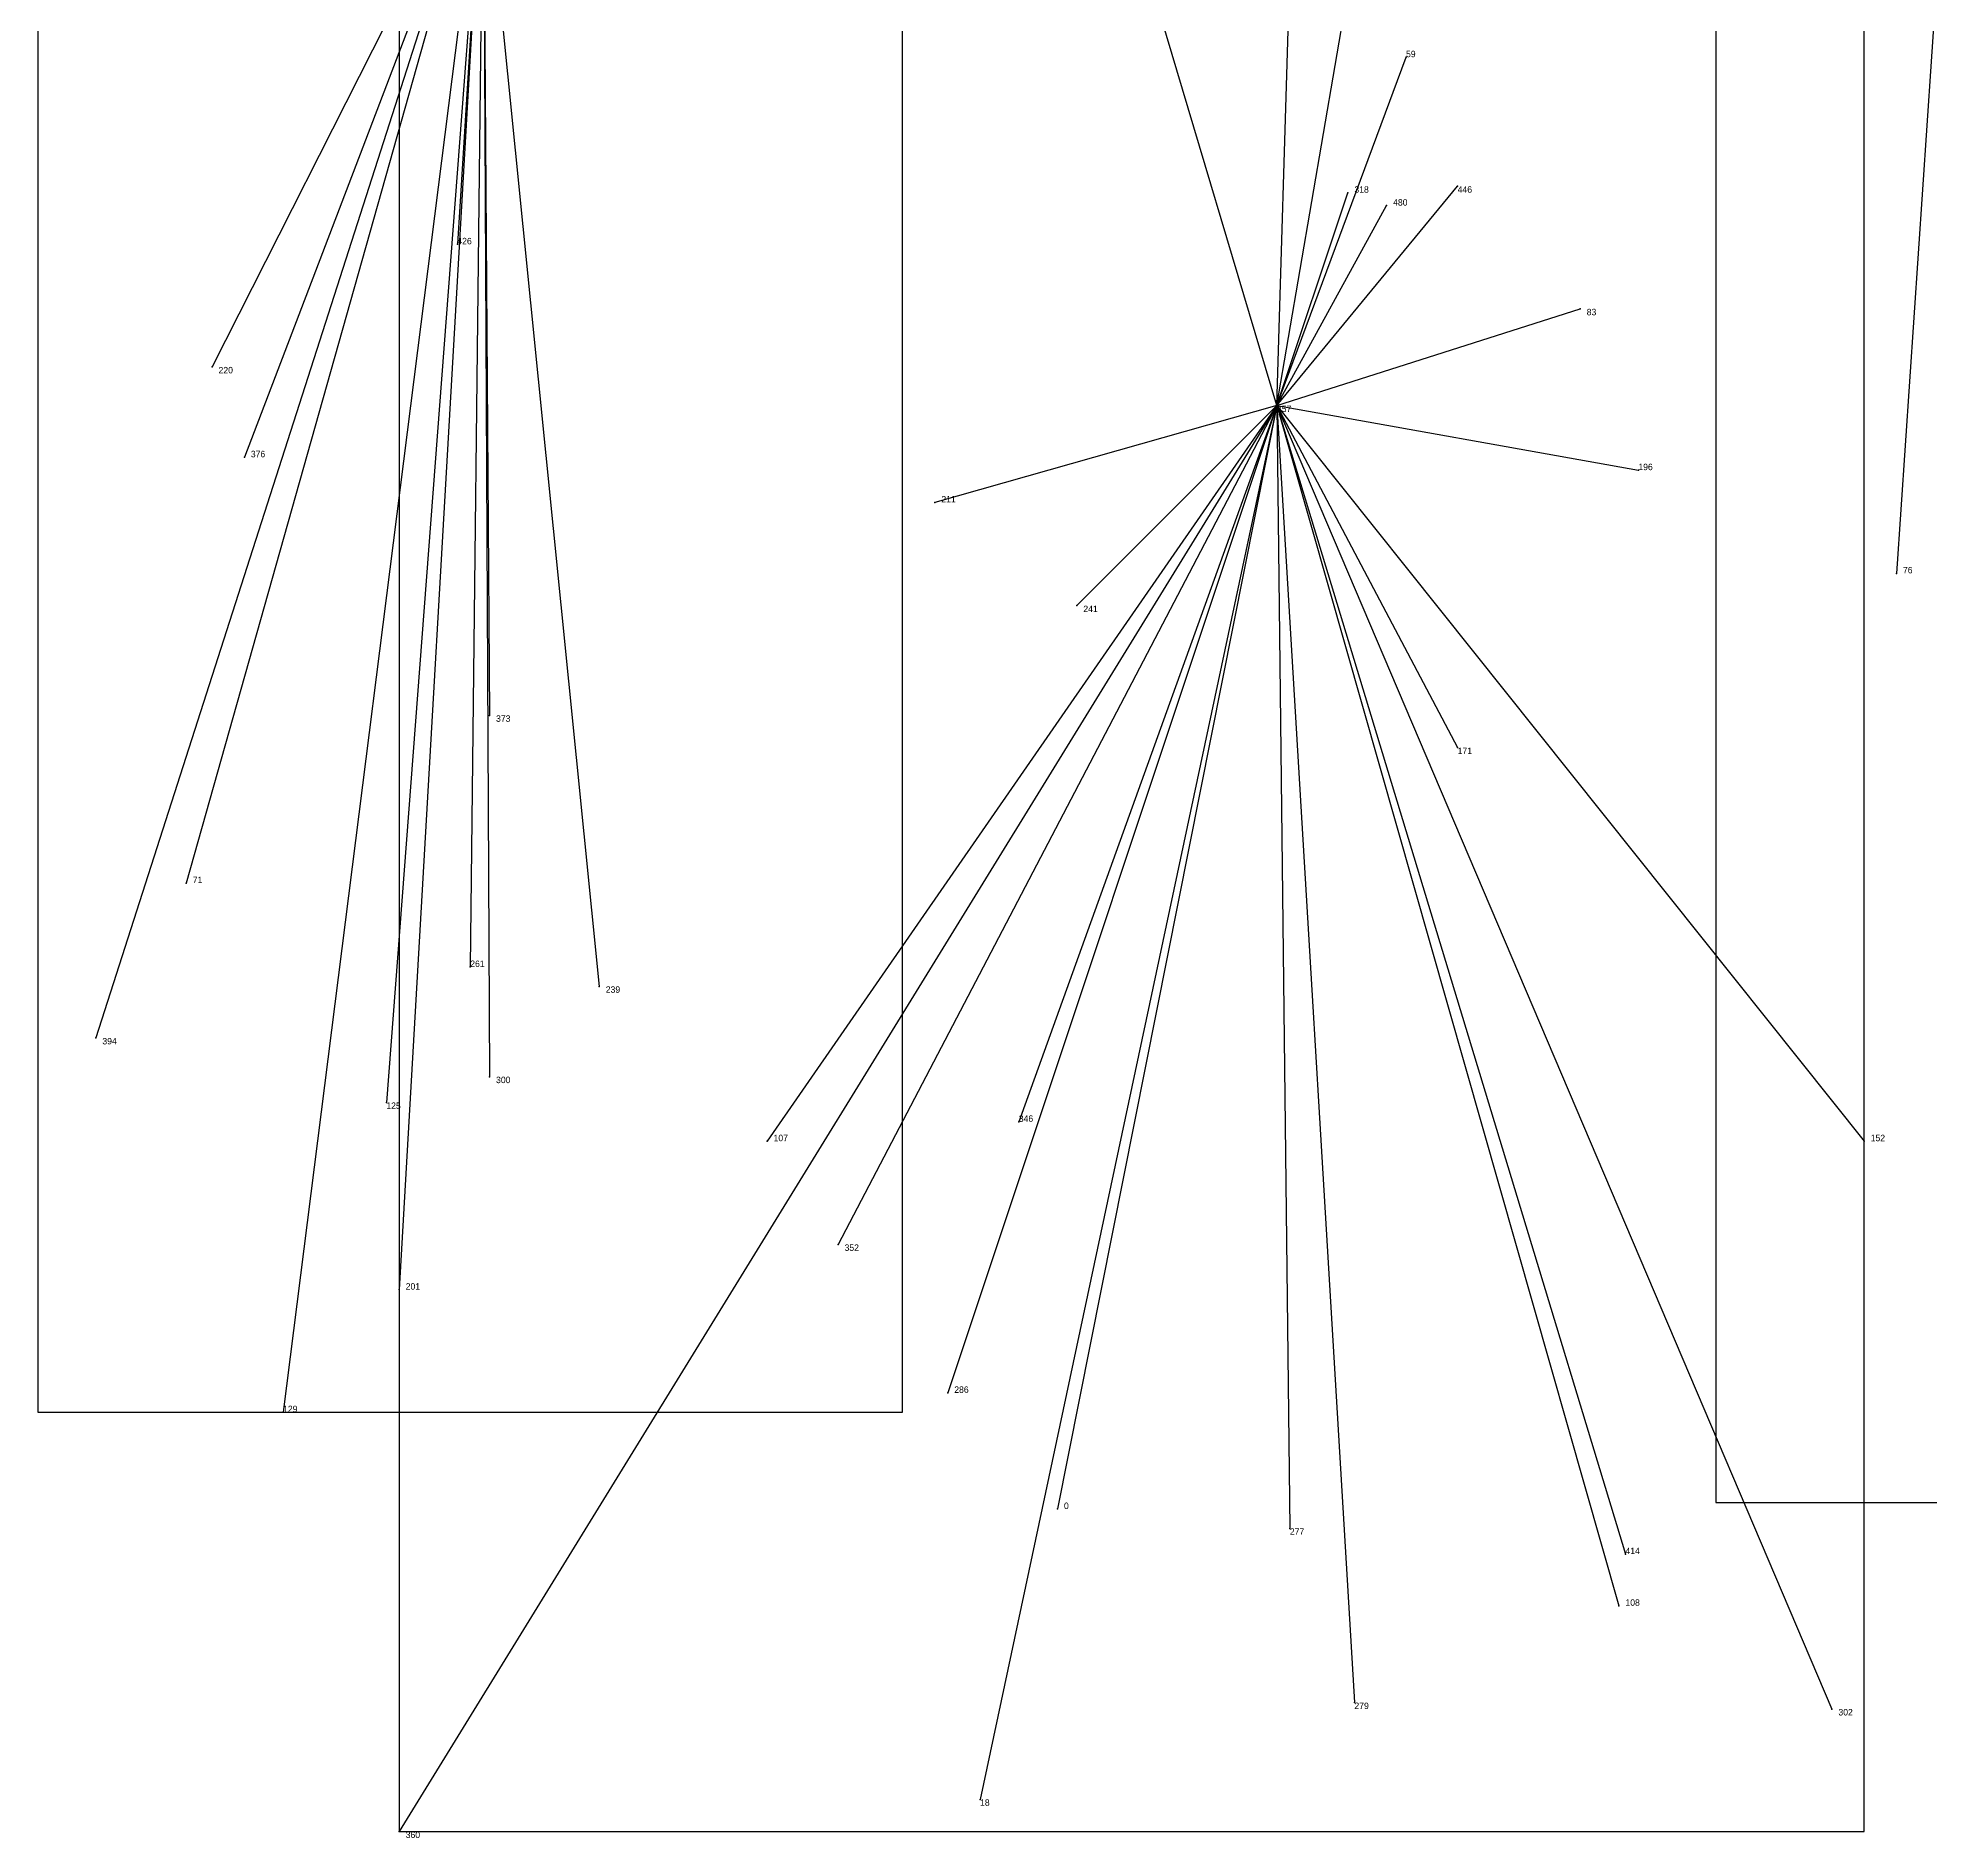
# Model space of a CAD drawing. Extents: x 0 to 1, y 0 to 1.
# Drawn here: x 0.337 to 0.6302, y 0 to 0.279 of the extents above; entities that cross this region are included whole.
import ezdxf

# ---------------------------------------------------------------- set-up
doc = ezdxf.new("R2010")
doc.units = 0
for name, color, linetype in [('Clients', 3, 'CONTINUOUS'), ('Facilities', 3, 'CONTINUOUS'), ('Facilities_lines', 3, 'CONTINUOUS'), ('Min_max_boxes', 1, 'CONTINUOUS'), ('Normals', 1, 'CONTINUOUS'), ('Source_points', 5, 'CONTINUOUS'), ('Text', 3, 'CONTINUOUS')]:
    doc.layers.add(name, color=color, linetype=linetype)

msp = doc.modelspace()

# ---------------------------------------------------------------- linework, layer by layer
at = {"layer": 'Clients', "color": 5}
for p in [(0.549, 0.276), (0.557, 0.256), (0.54, 0.255), (0.546, 0.253), (0.402, 0.247), (0.576, 0.237), (0.364, 0.228), (0.369, 0.214), (0.585, 0.212), (0.476, 0.207), (0.625, 0.196), (0.498, 0.191), (0.407, 0.174), (0.557, 0.169), (0.36, 0.148), (0.404, 0.135), (0.424, 0.132), (0.346, 0.124), (0.407, 0.118), (0.391, 0.114), (0.489, 0.111), (0.45, 0.108), (0.62, 0.108), (0.461, 0.092), (0.393, 0.085), (0.478, 0.069), (0.375, 0.066), (0.495, 0.051), (0.531, 0.048), (0.583, 0.044), (0.582, 0.036), (0.541, 0.021), (0.615, 0.02), (0.483, 0.006), (0.393, 0.001)]:
    msp.add_point(p, dxfattribs=at)
at = {"layer": 'Facilities', "color": 3}
msp.add_point((0.529, 0.222), dxfattribs=at)
at = {"layer": 'Facilities_lines', "color": 3}
for p, q in [((0.639, 0.402), (0.625, 0.196)), ((0.529, 0.222), (0.498, 0.326)), ((0.529, 0.222), (0.532, 0.321)), ((0.406, 0.311), (0.346, 0.124)), ((0.406, 0.311), (0.36, 0.148)), ((0.406, 0.311), (0.364, 0.228)), ((0.406, 0.311), (0.369, 0.214)), ((0.406, 0.311), (0.375, 0.066)), ((0.406, 0.311), (0.391, 0.114)), ((0.406, 0.311), (0.393, 0.085)), ((0.406, 0.311), (0.402, 0.247)), ((0.406, 0.311), (0.404, 0.135)), ((0.406, 0.311), (0.424, 0.132)), ((0.406, 0.311), (0.407, 0.118)), ((0.406, 0.311), (0.407, 0.174)), ((0.529, 0.222), (0.543, 0.304)), ((0.529, 0.222), (0.549, 0.276)), ((0.529, 0.222), (0.557, 0.256)), ((0.529, 0.222), (0.54, 0.255)), ((0.529, 0.222), (0.546, 0.253)), ((0.529, 0.222), (0.576, 0.237)), ((0.529, 0.222), (0.393, 0.001)), ((0.529, 0.222), (0.45, 0.108)), ((0.529, 0.222), (0.461, 0.092)), ((0.529, 0.222), (0.476, 0.207)), ((0.529, 0.222), (0.478, 0.069)), ((0.529, 0.222), (0.483, 0.006)), ((0.529, 0.222), (0.489, 0.111)), ((0.529, 0.222), (0.495, 0.051)), ((0.529, 0.222), (0.498, 0.191)), ((0.529, 0.222), (0.531, 0.048)), ((0.529, 0.222), (0.541, 0.021)), ((0.529, 0.222), (0.582, 0.036)), ((0.529, 0.222), (0.557, 0.169)), ((0.529, 0.222), (0.583, 0.044)), ((0.529, 0.222), (0.62, 0.108)), ((0.529, 0.222), (0.585, 0.212)), ((0.529, 0.222), (0.615, 0.02))]:
    msp.add_line(p, q, dxfattribs=at)
at = {"layer": 'Min_max_boxes', "color": 1}
for p, q in [((0.597, 0.637), (0.597, 0.052)), ((0.597, 0.637), (0.597, 0.052)), ((0.337, 0.467), (0.337, 0.066)), ((0.337, 0.467), (0.337, 0.066)), ((0.471, 0.066), (0.471, 0.467)), ((0.471, 0.066), (0.471, 0.467)), ((0.393, 0.326), (0.393, 0.001)), ((0.393, 0.326), (0.393, 0.001)), ((0.62, 0.001), (0.62, 0.326)), ((0.62, 0.001), (0.62, 0.326)), ((0.337, 0.066), (0.471, 0.066)), ((0.337, 0.066), (0.471, 0.066)), ((0.337, 0.066), (0.337, 0.066)), ((0.471, 0.066), (0.471, 0.066)), ((0.597, 0.052), (0.728, 0.052)), ((0.597, 0.052), (0.728, 0.052)), ((0.597, 0.052), (0.597, 0.052)), ((0.393, 0.001), (0.62, 0.001)), ((0.393, 0.001), (0.62, 0.001)), ((0.393, 0.001), (0.393, 0.001)), ((0.62, 0.001), (0.62, 0.001))]:
    msp.add_line(p, q, dxfattribs=at)
at = {"layer": 'Normals', "color": 1}
for p, q in [((0.549, 0.276), (0.549, 0.276, 0.1)), ((0.557, 0.256), (0.557, 0.256, 0.1)), ((0.54, 0.255), (0.54, 0.255, 0.1)), ((0.546, 0.253), (0.546, 0.253, 0.1)), ((0.402, 0.247), (0.402, 0.247, 0.1)), ((0.576, 0.237), (0.576, 0.237, 0.1)), ((0.364, 0.228), (0.364, 0.228, 0.1)), ((0.529, 0.222), (0.529, 0.222, 0.1)), ((0.369, 0.214), (0.369, 0.214, 0.1)), ((0.585, 0.212), (0.585, 0.212, 0.1)), ((0.476, 0.207), (0.476, 0.207, 0.1)), ((0.625, 0.196), (0.625, 0.196, 0.1)), ((0.498, 0.191), (0.498, 0.191, 0.1)), ((0.407, 0.174), (0.407, 0.174, 0.1)), ((0.557, 0.169), (0.557, 0.169, 0.1)), ((0.36, 0.148), (0.36, 0.148, 0.1)), ((0.404, 0.135), (0.404, 0.135, 0.1)), ((0.424, 0.132), (0.424, 0.132, 0.1)), ((0.346, 0.124), (0.346, 0.124, 0.1)), ((0.407, 0.118), (0.407, 0.118, 0.1)), ((0.391, 0.114), (0.391, 0.114, 0.1)), ((0.489, 0.111), (0.489, 0.111, 0.1)), ((0.45, 0.108), (0.45, 0.108, 0.1)), ((0.62, 0.108), (0.62, 0.108, 0.1)), ((0.461, 0.092), (0.461, 0.092, 0.1)), ((0.393, 0.085), (0.393, 0.085, 0.1)), ((0.478, 0.069), (0.478, 0.069, 0.1)), ((0.375, 0.066), (0.375, 0.066, 0.1)), ((0.495, 0.051), (0.495, 0.051, 0.1)), ((0.531, 0.048), (0.531, 0.048, 0.1)), ((0.583, 0.044), (0.583, 0.044, 0.1)), ((0.582, 0.036), (0.582, 0.036, 0.1)), ((0.541, 0.021), (0.541, 0.021, 0.1)), ((0.615, 0.02), (0.615, 0.02, 0.1)), ((0.483, 0.006), (0.483, 0.006, 0.1)), ((0.393, 0.001), (0.393, 0.001, 0.1))]:
    msp.add_line(p, q, dxfattribs=at)
at = {"layer": 'Source_points', "color": 5}
for p in [(0.549, 0.276), (0.557, 0.256), (0.54, 0.255), (0.546, 0.253), (0.402, 0.247), (0.576, 0.237), (0.364, 0.228), (0.529, 0.222), (0.369, 0.214), (0.585, 0.212), (0.476, 0.207), (0.625, 0.196), (0.498, 0.191), (0.407, 0.174), (0.557, 0.169), (0.36, 0.148), (0.404, 0.135), (0.424, 0.132), (0.346, 0.124), (0.407, 0.118), (0.391, 0.114), (0.489, 0.111), (0.45, 0.108), (0.62, 0.108), (0.461, 0.092), (0.393, 0.085), (0.478, 0.069), (0.375, 0.066), (0.495, 0.051), (0.531, 0.048), (0.583, 0.044), (0.582, 0.036), (0.541, 0.021), (0.615, 0.02), (0.483, 0.006), (0.393, 0.001)]:
    msp.add_point(p, dxfattribs=at)

# ---------------------------------------------------------------- texts
at = {"layer": 'Text', "color": 3}
for s, p in [('59', (0.549, 0.276)), ('318', (0.541, 0.255)), ('446', (0.557, 0.255)), ('480', (0.547, 0.253)), ('426', (0.402, 0.247)), ('83', (0.577, 0.236)), ('220', (0.365, 0.227)), ('457', (0.529, 0.221)), ('376', (0.37, 0.214)), ('196', (0.585, 0.212)), ('211', (0.477, 0.207)), ('76', (0.626, 0.196)), ('241', (0.499, 0.19)), ('373', (0.408, 0.173)), ('171', (0.557, 0.168)), ('71', (0.361, 0.148)), ('261', (0.404, 0.135)), ('239', (0.425, 0.131)), ('394', (0.347, 0.123)), ('300', (0.408, 0.117)), ('125', (0.391, 0.113)), ('346', (0.489, 0.111)), ('107', (0.451, 0.108)), ('152', (0.621, 0.108)), ('352', (0.462, 0.091)), ('201', (0.394, 0.085)), ('286', (0.479, 0.069)), ('129', (0.375, 0.066)), ('0', (0.496, 0.051)), ('277', (0.531, 0.047)), ('414', (0.583, 0.044)), ('108', (0.583, 0.036)), ('279', (0.541, 0.02)), ('302', (0.616, 0.019)), ('18', (0.483, 0.005)), ('360', (0.394, 0))]:
    msp.add_text(s, height=0.001, dxfattribs=at).set_placement(p)

doc.saveas('drawing.dxf')
